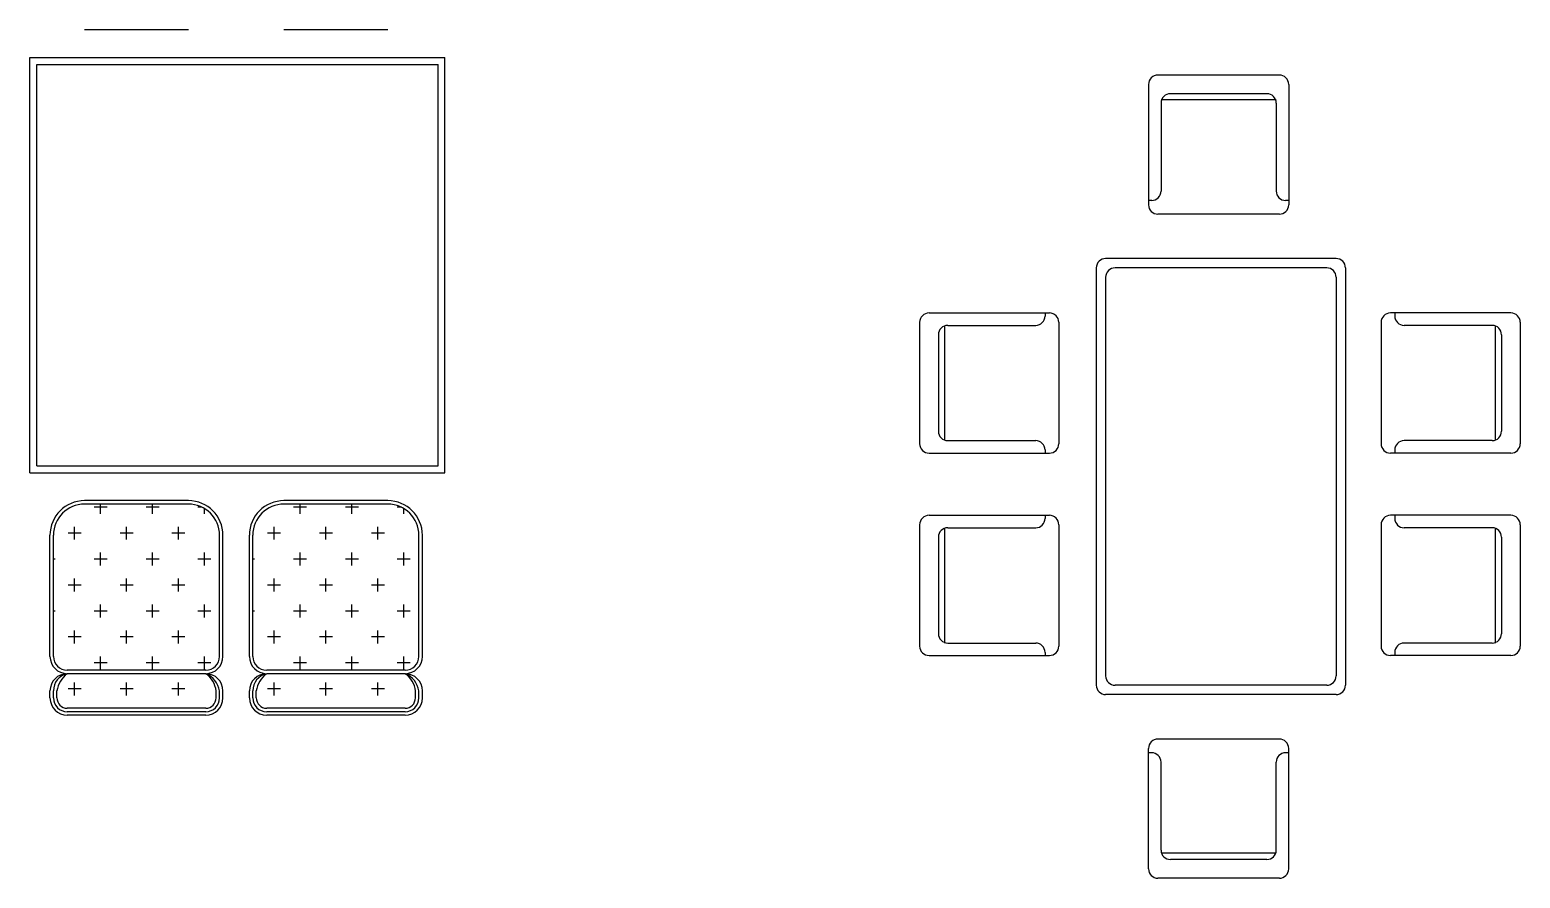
# Model space of a CAD drawing. Header units: inches. Extents: x 11.8 to 54.3, y 7.5 to 32.3.
# Drawn here: x 24.44 to 28.748, y 11.363 to 13.815 of the extents above; entities that cross this region are included whole.
import ezdxf

# ---------------------------------------------------------------- set-up
doc = ezdxf.new("R2010")
doc.units = ezdxf.units.IN
doc.header["$MEASUREMENT"] = 0
doc.layers.add('1', color=1, linetype='Continuous')
doc.layers.add('4', color=4, linetype='Continuous')

msp = doc.modelspace()

# ---------------------------------------------------------------- linework, layer by layer
at = {"layer": '1'}
for p, q in [((24.4404, 12.5347, 4.5), (24.4404, 13.7347, 4.5)), ((24.4404, 13.7347, 4.5), (25.6404, 13.7347, 4.5)), ((25.6404, 12.5347, 4.5), (25.6404, 13.7347, 4.5)), ((28.0429, 13.6123, 4.5), (27.7099, 13.6123, 4.5)), ((28.0159, 13.6303, 4.5), (27.7369, 13.6303, 4.5)), ((27.7099, 13.6033, 4.5), (27.7099, 13.3489, 4.5)), ((28.0429, 13.6033, 4.5), (28.0429, 13.3489, 4.5)), ((27.6829, 13.3219, 4.5), (27.6742, 13.3219, 4.5)), ((28.0782, 13.3219, 4.5), (28.0699, 13.3219, 4.5)), ((27.5499, 13.1, 4.5), (27.5499, 11.948, 4.5)), ((28.1889, 13.127, 4.5), (27.5769, 13.127, 4.5)), ((28.2159, 13.1, 4.5), (28.2159, 11.948, 4.5)), ((27.3747, 12.9961, 4.5), (27.3747, 12.9878, 4.5)), ((28.3856, 12.9961, 4.5), (28.3856, 12.9878, 4.5)), ((27.0663, 12.9338, 4.5), (27.0663, 12.6548, 4.5)), ((27.0843, 12.9608, 4.5), (27.0843, 12.6278, 4.5)), ((27.0933, 12.9608, 4.5), (27.3477, 12.9608, 4.5)), ((28.667, 12.9608, 4.5), (28.4126, 12.9608, 4.5)), ((28.676, 12.9608, 4.5), (28.676, 12.6278, 4.5)), ((28.694, 12.9338, 4.5), (28.694, 12.6548, 4.5)), ((27.0933, 12.6278, 4.5), (27.3477, 12.6278, 4.5)), ((28.667, 12.6278, 4.5), (28.4126, 12.6278, 4.5)), ((27.3747, 12.6008, 4.5), (27.3747, 12.5921, 4.5)), ((28.3856, 12.6008, 4.5), (28.3856, 12.5921, 4.5)), ((24.4404, 12.5347, 4.5), (25.6404, 12.5347, 4.5)), ((24.8987, 12.4443, 4.5), (24.5987, 12.4443, 4.5)), ((24.6638, 12.4353, 4.5), (24.6263, 12.4353, 4.5)), ((24.645, 12.4166, 4.5), (24.645, 12.4443, 4.5)), ((24.8138, 12.4353, 4.5), (24.7763, 12.4353, 4.5)), ((24.795, 12.4166, 4.5), (24.795, 12.4443, 4.5)), ((24.9379, 12.4353, 4.5), (24.9263, 12.4353, 4.5)), ((24.945, 12.4166, 4.5), (24.945, 12.4314, 4.5)), ((25.475, 12.4443, 4.5), (25.175, 12.4443, 4.5)), ((25.2401, 12.4353, 4.5), (25.2026, 12.4353, 4.5)), ((25.2214, 12.4166, 4.5), (25.2214, 12.4443, 4.5)), ((25.3901, 12.4353, 4.5), (25.3526, 12.4353, 4.5)), ((25.3714, 12.4166, 4.5), (25.3714, 12.4443, 4.5)), ((25.5142, 12.4353, 4.5), (25.5026, 12.4353, 4.5)), ((25.5214, 12.4166, 4.5), (25.5214, 12.4314, 4.5)), ((27.3747, 12.4112, 4.5), (27.3747, 12.4029, 4.5)), ((28.3856, 12.4112, 4.5), (28.3856, 12.4029, 4.5)), ((24.57, 12.3416, 4.5), (24.57, 12.3791, 4.5)), ((24.72, 12.3416, 4.5), (24.72, 12.3791, 4.5)), ((24.87, 12.3416, 4.5), (24.87, 12.3791, 4.5)), ((25.1464, 12.3416, 4.5), (25.1464, 12.3791, 4.5)), ((25.2964, 12.3416, 4.5), (25.2964, 12.3791, 4.5)), ((25.4464, 12.3416, 4.5), (25.4464, 12.3791, 4.5)), ((27.0843, 12.3759, 4.5), (27.0843, 12.0429, 4.5)), ((27.0933, 12.3759, 4.5), (27.3477, 12.3759, 4.5)), ((28.667, 12.3759, 4.5), (28.4126, 12.3759, 4.5)), ((28.676, 12.3759, 4.5), (28.676, 12.0429, 4.5)), ((24.5087, 12.0043, 4.5), (24.5087, 12.3543, 4.5)), ((24.5888, 12.3603, 4.5), (24.5513, 12.3603, 4.5)), ((24.7388, 12.3603, 4.5), (24.7013, 12.3603, 4.5)), ((24.8888, 12.3603, 4.5), (24.8513, 12.3603, 4.5)), ((24.9887, 12.0043, 4.5), (24.9887, 12.3543, 4.5)), ((25.085, 12.0043, 4.5), (25.085, 12.3543, 4.5)), ((25.1651, 12.3603, 4.5), (25.1276, 12.3603, 4.5)), ((25.3151, 12.3603, 4.5), (25.2776, 12.3603, 4.5)), ((25.4651, 12.3603, 4.5), (25.4276, 12.3603, 4.5)), ((25.565, 12.0043, 4.5), (25.565, 12.3543, 4.5)), ((27.0663, 12.3489, 4.5), (27.0663, 12.0699, 4.5)), ((28.694, 12.3489, 4.5), (28.694, 12.0699, 4.5)), ((24.5138, 12.2853, 4.5), (24.5087, 12.2853, 4.5)), ((24.6638, 12.2853, 4.5), (24.6263, 12.2853, 4.5)), ((24.645, 12.2666, 4.5), (24.645, 12.3041, 4.5)), ((24.8138, 12.2853, 4.5), (24.7763, 12.2853, 4.5)), ((24.795, 12.2666, 4.5), (24.795, 12.3041, 4.5)), ((24.9638, 12.2853, 4.5), (24.9263, 12.2853, 4.5)), ((24.945, 12.2666, 4.5), (24.945, 12.3041, 4.5)), ((25.0901, 12.2853, 4.5), (25.085, 12.2853, 4.5)), ((25.2401, 12.2853, 4.5), (25.2026, 12.2853, 4.5)), ((25.2214, 12.2666, 4.5), (25.2214, 12.3041, 4.5)), ((25.3901, 12.2853, 4.5), (25.3526, 12.2853, 4.5)), ((25.3714, 12.2666, 4.5), (25.3714, 12.3041, 4.5)), ((25.5401, 12.2853, 4.5), (25.5026, 12.2853, 4.5)), ((25.5214, 12.2666, 4.5), (25.5214, 12.3041, 4.5)), ((24.5888, 12.2103, 4.5), (24.5513, 12.2103, 4.5)), ((24.57, 12.1916, 4.5), (24.57, 12.2291, 4.5)), ((24.7388, 12.2103, 4.5), (24.7013, 12.2103, 4.5)), ((24.72, 12.1916, 4.5), (24.72, 12.2291, 4.5)), ((24.8888, 12.2103, 4.5), (24.8513, 12.2103, 4.5)), ((24.87, 12.1916, 4.5), (24.87, 12.2291, 4.5)), ((25.1651, 12.2103, 4.5), (25.1276, 12.2103, 4.5)), ((25.1464, 12.1916, 4.5), (25.1464, 12.2291, 4.5)), ((25.3151, 12.2103, 4.5), (25.2776, 12.2103, 4.5)), ((25.2964, 12.1916, 4.5), (25.2964, 12.2291, 4.5)), ((25.4651, 12.2103, 4.5), (25.4276, 12.2103, 4.5)), ((25.4464, 12.1916, 4.5), (25.4464, 12.2291, 4.5)), ((24.645, 12.1166, 4.5), (24.645, 12.1541, 4.5)), ((24.795, 12.1166, 4.5), (24.795, 12.1541, 4.5)), ((24.945, 12.1166, 4.5), (24.945, 12.1541, 4.5)), ((25.2214, 12.1166, 4.5), (25.2214, 12.1541, 4.5)), ((25.3714, 12.1166, 4.5), (25.3714, 12.1541, 4.5)), ((25.5214, 12.1166, 4.5), (25.5214, 12.1541, 4.5)), ((24.5138, 12.1353, 4.5), (24.5087, 12.1353, 4.5)), ((24.6638, 12.1353, 4.5), (24.6263, 12.1353, 4.5)), ((24.8138, 12.1353, 4.5), (24.7763, 12.1353, 4.5)), ((24.9638, 12.1353, 4.5), (24.9263, 12.1353, 4.5)), ((25.0901, 12.1353, 4.5), (25.085, 12.1353, 4.5)), ((25.2401, 12.1353, 4.5), (25.2026, 12.1353, 4.5)), ((25.3901, 12.1353, 4.5), (25.3526, 12.1353, 4.5)), ((25.5401, 12.1353, 4.5), (25.5026, 12.1353, 4.5)), ((24.57, 12.0416, 4.5), (24.57, 12.0791, 4.5)), ((24.72, 12.0416, 4.5), (24.72, 12.0791, 4.5)), ((24.87, 12.0416, 4.5), (24.87, 12.0791, 4.5)), ((25.1464, 12.0416, 4.5), (25.1464, 12.0791, 4.5)), ((25.2964, 12.0416, 4.5), (25.2964, 12.0791, 4.5)), ((25.4464, 12.0416, 4.5), (25.4464, 12.0791, 4.5)), ((24.5888, 12.0603, 4.5), (24.5513, 12.0603, 4.5)), ((24.7388, 12.0603, 4.5), (24.7013, 12.0603, 4.5)), ((24.8888, 12.0603, 4.5), (24.8513, 12.0603, 4.5)), ((25.1651, 12.0603, 4.5), (25.1276, 12.0603, 4.5)), ((25.3151, 12.0603, 4.5), (25.2776, 12.0603, 4.5)), ((25.4651, 12.0603, 4.5), (25.4276, 12.0603, 4.5)), ((27.0933, 12.0429, 4.5), (27.3477, 12.0429, 4.5)), ((28.667, 12.0429, 4.5), (28.4126, 12.0429, 4.5)), ((24.5138, 11.9853, 4.5), (24.5135, 11.9853, 4.5)), ((24.6638, 11.9853, 4.5), (24.6263, 11.9853, 4.5)), ((24.645, 11.9666, 4.5), (24.645, 12.0041, 4.5)), ((24.8138, 11.9853, 4.5), (24.7763, 11.9853, 4.5)), ((24.795, 11.9666, 4.5), (24.795, 12.0041, 4.5)), ((24.9638, 11.9853, 4.5), (24.9263, 11.9853, 4.5)), ((24.945, 11.9666, 4.5), (24.945, 12.0041, 4.5)), ((25.0901, 11.9853, 4.5), (25.0898, 11.9853, 4.5)), ((25.2401, 11.9853, 4.5), (25.2026, 11.9853, 4.5)), ((25.2214, 11.9666, 4.5), (25.2214, 12.0041, 4.5)), ((25.3901, 11.9853, 4.5), (25.3526, 11.9853, 4.5)), ((25.3714, 11.9666, 4.5), (25.3714, 12.0041, 4.5)), ((25.5401, 11.9853, 4.5), (25.5026, 11.9853, 4.5)), ((25.5214, 11.9666, 4.5), (25.5214, 12.0041, 4.5)), ((27.3747, 12.0159, 4.5), (27.3747, 12.0072, 4.5)), ((28.3856, 12.0159, 4.5), (28.3856, 12.0072, 4.5)), ((24.9487, 11.9643, 4.5), (24.5487, 11.9643, 4.5)), ((24.9487, 11.9543, 4.5), (24.5487, 11.9543, 4.5)), ((25.525, 11.9643, 4.5), (25.125, 11.9643, 4.5)), ((25.525, 11.9543, 4.5), (25.125, 11.9543, 4.5)), ((24.5087, 11.8843, 4.5), (24.5087, 11.9043, 4.5)), ((24.5187, 11.8843, 4.5), (24.5187, 11.9043, 4.5)), ((24.5888, 11.9103, 4.5), (24.5513, 11.9103, 4.5)), ((24.57, 11.8916, 4.5), (24.57, 11.9291, 4.5)), ((24.7388, 11.9103, 4.5), (24.7013, 11.9103, 4.5)), ((24.72, 11.8916, 4.5), (24.72, 11.9291, 4.5)), ((24.8888, 11.9103, 4.5), (24.8513, 11.9103, 4.5)), ((24.87, 11.8916, 4.5), (24.87, 11.9291, 4.5)), ((24.9787, 11.8843, 4.5), (24.9787, 11.9043, 4.5)), ((24.9887, 11.8843, 4.5), (24.9887, 11.9043, 4.5)), ((25.085, 11.8843, 4.5), (25.085, 11.9043, 4.5)), ((25.095, 11.8843, 4.5), (25.095, 11.9043, 4.5)), ((25.1651, 11.9103, 4.5), (25.1276, 11.9103, 4.5)), ((25.1464, 11.8916, 4.5), (25.1464, 11.9291, 4.5)), ((25.3151, 11.9103, 4.5), (25.2776, 11.9103, 4.5)), ((25.2964, 11.8916, 4.5), (25.2964, 11.9291, 4.5)), ((25.4651, 11.9103, 4.5), (25.4276, 11.9103, 4.5)), ((25.4464, 11.8916, 4.5), (25.4464, 11.9291, 4.5)), ((25.555, 11.8843, 4.5), (25.555, 11.9043, 4.5)), ((25.565, 11.8843, 4.5), (25.565, 11.9043, 4.5)), ((28.1889, 11.921, 4.5), (27.5769, 11.921, 4.5)), ((24.9487, 11.8543, 4.5), (24.5487, 11.8543, 4.5)), ((25.525, 11.8543, 4.5), (25.125, 11.8543, 4.5)), ((24.9487, 11.8443, 4.5), (24.5487, 11.8443, 4.5)), ((25.525, 11.8443, 4.5), (25.125, 11.8443, 4.5)), ((27.6829, 11.7256, 4.5), (27.6742, 11.7256, 4.5)), ((28.0782, 11.7256, 4.5), (28.0699, 11.7256, 4.5)), ((27.7099, 11.4442, 4.5), (27.7099, 11.6986, 4.5)), ((28.0429, 11.4442, 4.5), (28.0429, 11.6986, 4.5)), ((28.0429, 11.4352, 4.5), (27.7099, 11.4352, 4.5)), ((28.0159, 11.4172, 4.5), (27.7369, 11.4172, 4.5))]:
    msp.add_line(p, q, dxfattribs=at)
for centre, radius, start, end in [((27.7369, 13.6033, 4.5), 0.027, 90, 180), ((28.0159, 13.6033, 4.5), 0.027, 0, 90), ((27.6829, 13.3489, 4.5), 0.027, 270, 0), ((28.0699, 13.3489, 4.5), 0.027, 180, 270), ((27.5769, 13.1, 4.5), 0.027, 90, 180), ((28.1889, 13.1, 4.5), 0.027, 0, 90), ((27.3477, 12.9878, 4.5), 0.027, 270, 0), ((28.4126, 12.9878, 4.5), 0.027, 180, 270), ((27.0933, 12.9338, 4.5), 0.027, 90, 180), ((28.667, 12.9338, 4.5), 0.027, 0, 90), ((27.0933, 12.6548, 4.5), 0.027, 180, 270), ((27.3477, 12.6008, 4.5), 0.027, 0, 90), ((28.4126, 12.6008, 4.5), 0.027, 90, 180), ((28.667, 12.6548, 4.5), 0.027, 270, 0), ((24.5987, 12.3543, 4.5), 0.09, 90, 180), ((24.8987, 12.3543, 4.5), 0.09, 0, 90), ((25.175, 12.3543, 4.5), 0.09, 90, 180), ((25.475, 12.3543, 4.5), 0.09, 0, 90), ((27.0933, 12.3489, 4.5), 0.027, 90, 180), ((27.3477, 12.4029, 4.5), 0.027, 270, 0), ((28.4126, 12.4029, 4.5), 0.027, 180, 270), ((28.667, 12.3489, 4.5), 0.027, 0, 90), ((27.0933, 12.0699, 4.5), 0.027, 180, 270), ((28.667, 12.0699, 4.5), 0.027, 270, 0), ((27.3477, 12.0159, 4.5), 0.027, 0, 90), ((28.4126, 12.0159, 4.5), 0.027, 90, 180), ((24.5487, 12.0043, 4.5), 0.04, 180, 270), ((24.9487, 12.0043, 4.5), 0.04, 270, 0), ((25.125, 12.0043, 4.5), 0.04, 180, 270), ((25.525, 12.0043, 4.5), 0.04, 270, 0), ((24.5588, 11.9053, 4.5), 0.05, 101.5616, 181.1187), ((24.5937, 11.8933, 4.5), 0.0758, 126.408, 171.6645), ((24.9108, 11.8975, 4.5), 0.0683, 5.6907, 56.2369), ((24.9264, 11.8954, 4.5), 0.0629, 8.0781, 69.2415), ((25.1351, 11.9053, 4.5), 0.05, 101.5616, 181.1187), ((25.17, 11.8933, 4.5), 0.0758, 126.408, 171.6645), ((25.5027, 11.8954, 4.5), 0.0629, 8.0781, 69.2415), ((25.4871, 11.8975, 4.5), 0.0683, 5.6907, 56.2369), ((27.5769, 11.948, 4.5), 0.027, 180, 270), ((28.1889, 11.948, 4.5), 0.027, 270, 0), ((24.5487, 11.8843, 4.5), 0.04, 180, 270), ((24.5487, 11.8843, 4.5), 0.03, 180, 270), ((24.9487, 11.8843, 4.5), 0.03, 270, 0), ((24.9487, 11.8843, 4.5), 0.04, 270, 0), ((25.125, 11.8843, 4.5), 0.04, 180, 270), ((25.125, 11.8843, 4.5), 0.03, 180, 270), ((25.525, 11.8843, 4.5), 0.03, 270, 0), ((25.525, 11.8843, 4.5), 0.04, 270, 0), ((27.6829, 11.6986, 4.5), 0.027, 0, 90), ((28.0699, 11.6986, 4.5), 0.027, 90, 180), ((27.7369, 11.4442, 4.5), 0.027, 180, 270), ((28.0159, 11.4442, 4.5), 0.027, 270, 0)]:
    msp.add_arc(centre, radius, start, end, dxfattribs=at)
at = {"layer": '4'}
for p, q in [((24.8987, 13.815, 4.5), (24.5987, 13.815, 4.5)), ((25.475, 13.815, 4.5), (25.175, 13.815, 4.5)), ((24.4604, 12.5547, 4.5), (24.4604, 13.7147, 4.5)), ((24.4604, 13.7147, 4.5), (25.6204, 13.7147, 4.5)), ((25.6204, 12.5547, 4.5), (25.6204, 13.7147, 4.5)), ((27.6739, 13.6573, 4.5), (27.6739, 13.3092, 4.5)), ((28.0519, 13.6843, 4.5), (27.7009, 13.6843, 4.5)), ((28.0789, 13.6573, 4.5), (28.0789, 13.3092, 4.5)), ((28.0519, 13.2822, 4.5), (27.7009, 13.2822, 4.5)), ((28.2159, 13.154, 4.5), (27.5499, 13.154, 4.5)), ((27.5229, 13.127, 4.5), (27.5229, 11.921, 4.5)), ((28.2429, 13.127, 4.5), (28.2429, 11.921, 4.5)), ((27.0123, 12.9698, 4.5), (27.0123, 12.6188, 4.5)), ((27.0393, 12.9968, 4.5), (27.3874, 12.9968, 4.5)), ((27.4144, 12.9698, 4.5), (27.4144, 12.6188, 4.5)), ((28.3459, 12.9698, 4.5), (28.3459, 12.6188, 4.5)), ((28.721, 12.9968, 4.5), (28.3729, 12.9968, 4.5)), ((28.748, 12.9698, 4.5), (28.748, 12.6188, 4.5)), ((27.0393, 12.5918, 4.5), (27.3874, 12.5918, 4.5)), ((28.721, 12.5918, 4.5), (28.3729, 12.5918, 4.5)), ((24.4604, 12.5547, 4.5), (25.6204, 12.5547, 4.5)), ((24.8987, 12.4543, 4.5), (24.5987, 12.4543, 4.5)), ((25.475, 12.4543, 4.5), (25.175, 12.4543, 4.5)), ((27.0393, 12.4119, 4.5), (27.3874, 12.4119, 4.5)), ((28.721, 12.4119, 4.5), (28.3729, 12.4119, 4.5)), ((27.0123, 12.3849, 4.5), (27.0123, 12.0339, 4.5)), ((27.4144, 12.3849, 4.5), (27.4144, 12.0339, 4.5)), ((28.3459, 12.3849, 4.5), (28.3459, 12.0339, 4.5)), ((28.748, 12.3849, 4.5), (28.748, 12.0339, 4.5)), ((24.4987, 12.0043, 4.5), (24.4987, 12.3543, 4.5)), ((24.9987, 12.0043, 4.5), (24.9987, 12.3543, 4.5)), ((25.075, 12.0043, 4.5), (25.075, 12.3543, 4.5)), ((25.575, 12.0043, 4.5), (25.575, 12.3543, 4.5)), ((27.0393, 12.0069, 4.5), (27.3874, 12.0069, 4.5)), ((28.721, 12.0069, 4.5), (28.3729, 12.0069, 4.5)), ((24.4987, 11.8843, 4.5), (24.4987, 11.9043, 4.5)), ((24.9987, 11.8843, 4.5), (24.9987, 11.9043, 4.5)), ((25.075, 11.8843, 4.5), (25.075, 11.9043, 4.5)), ((25.575, 11.8843, 4.5), (25.575, 11.9043, 4.5)), ((28.2159, 11.894, 4.5), (27.5499, 11.894, 4.5)), ((24.9487, 11.8343, 4.5), (24.5487, 11.8343, 4.5)), ((25.525, 11.8343, 4.5), (25.125, 11.8343, 4.5)), ((28.0519, 11.7653, 4.5), (27.7009, 11.7653, 4.5)), ((27.6739, 11.3902, 4.5), (27.6739, 11.7383, 4.5)), ((28.0789, 11.3902, 4.5), (28.0789, 11.7383, 4.5)), ((28.0519, 11.3632, 4.5), (27.7009, 11.3632, 4.5))]:
    msp.add_line(p, q, dxfattribs=at)
for centre, radius, start, end in [((27.7009, 13.6573, 4.5), 0.027, 90, 180), ((28.0519, 13.6573, 4.5), 0.027, 0, 90), ((27.7009, 13.3092, 4.5), 0.027, 180, 270), ((28.0519, 13.3092, 4.5), 0.027, 270, 0), ((27.5499, 13.127, 4.5), 0.027, 90, 180), ((28.2159, 13.127, 4.5), 0.027, 0, 90), ((27.0393, 12.9698, 4.5), 0.027, 90, 180), ((27.3874, 12.9698, 4.5), 0.027, 0, 90), ((28.3729, 12.9698, 4.5), 0.027, 90, 180), ((28.721, 12.9698, 4.5), 0.027, 0, 90), ((27.0393, 12.6188, 4.5), 0.027, 180, 270), ((27.3874, 12.6188, 4.5), 0.027, 270, 0), ((28.3729, 12.6188, 4.5), 0.027, 180, 270), ((28.721, 12.6188, 4.5), 0.027, 270, 0), ((24.5987, 12.3543, 4.5), 0.1, 90, 180), ((24.8987, 12.3543, 4.5), 0.1, 0, 90), ((25.175, 12.3543, 4.5), 0.1, 90, 180), ((25.475, 12.3543, 4.5), 0.1, 0, 90), ((27.0393, 12.3849, 4.5), 0.027, 90, 180), ((27.3874, 12.3849, 4.5), 0.027, 0, 90), ((28.3729, 12.3849, 4.5), 0.027, 90, 180), ((28.721, 12.3849, 4.5), 0.027, 0, 90), ((27.0393, 12.0339, 4.5), 0.027, 180, 270), ((27.3874, 12.0339, 4.5), 0.027, 270, 0), ((28.3729, 12.0339, 4.5), 0.027, 180, 270), ((28.721, 12.0339, 4.5), 0.027, 270, 0), ((24.5487, 12.0043, 4.5), 0.05, 180, 270), ((24.9487, 12.0043, 4.5), 0.05, 270, 0), ((25.125, 12.0043, 4.5), 0.05, 180, 270), ((25.525, 12.0043, 4.5), 0.05, 270, 0), ((24.5487, 11.9043, 4.5), 0.05, 90, 180), ((24.9487, 11.9043, 4.5), 0.05, 0, 90), ((25.125, 11.9043, 4.5), 0.05, 90, 180), ((25.525, 11.9043, 4.5), 0.05, 0, 90), ((27.5499, 11.921, 4.5), 0.027, 180, 270), ((28.2159, 11.921, 4.5), 0.027, 270, 0), ((24.5487, 11.8843, 4.5), 0.05, 180, 270), ((24.9487, 11.8843, 4.5), 0.05, 270, 0), ((25.125, 11.8843, 4.5), 0.05, 180, 270), ((25.525, 11.8843, 4.5), 0.05, 270, 0), ((27.7009, 11.7383, 4.5), 0.027, 90, 180), ((28.0519, 11.7383, 4.5), 0.027, 0, 90), ((27.7009, 11.3902, 4.5), 0.027, 180, 270), ((28.0519, 11.3902, 4.5), 0.027, 270, 0)]:
    msp.add_arc(centre, radius, start, end, dxfattribs=at)

doc.saveas('drawing.dxf')
